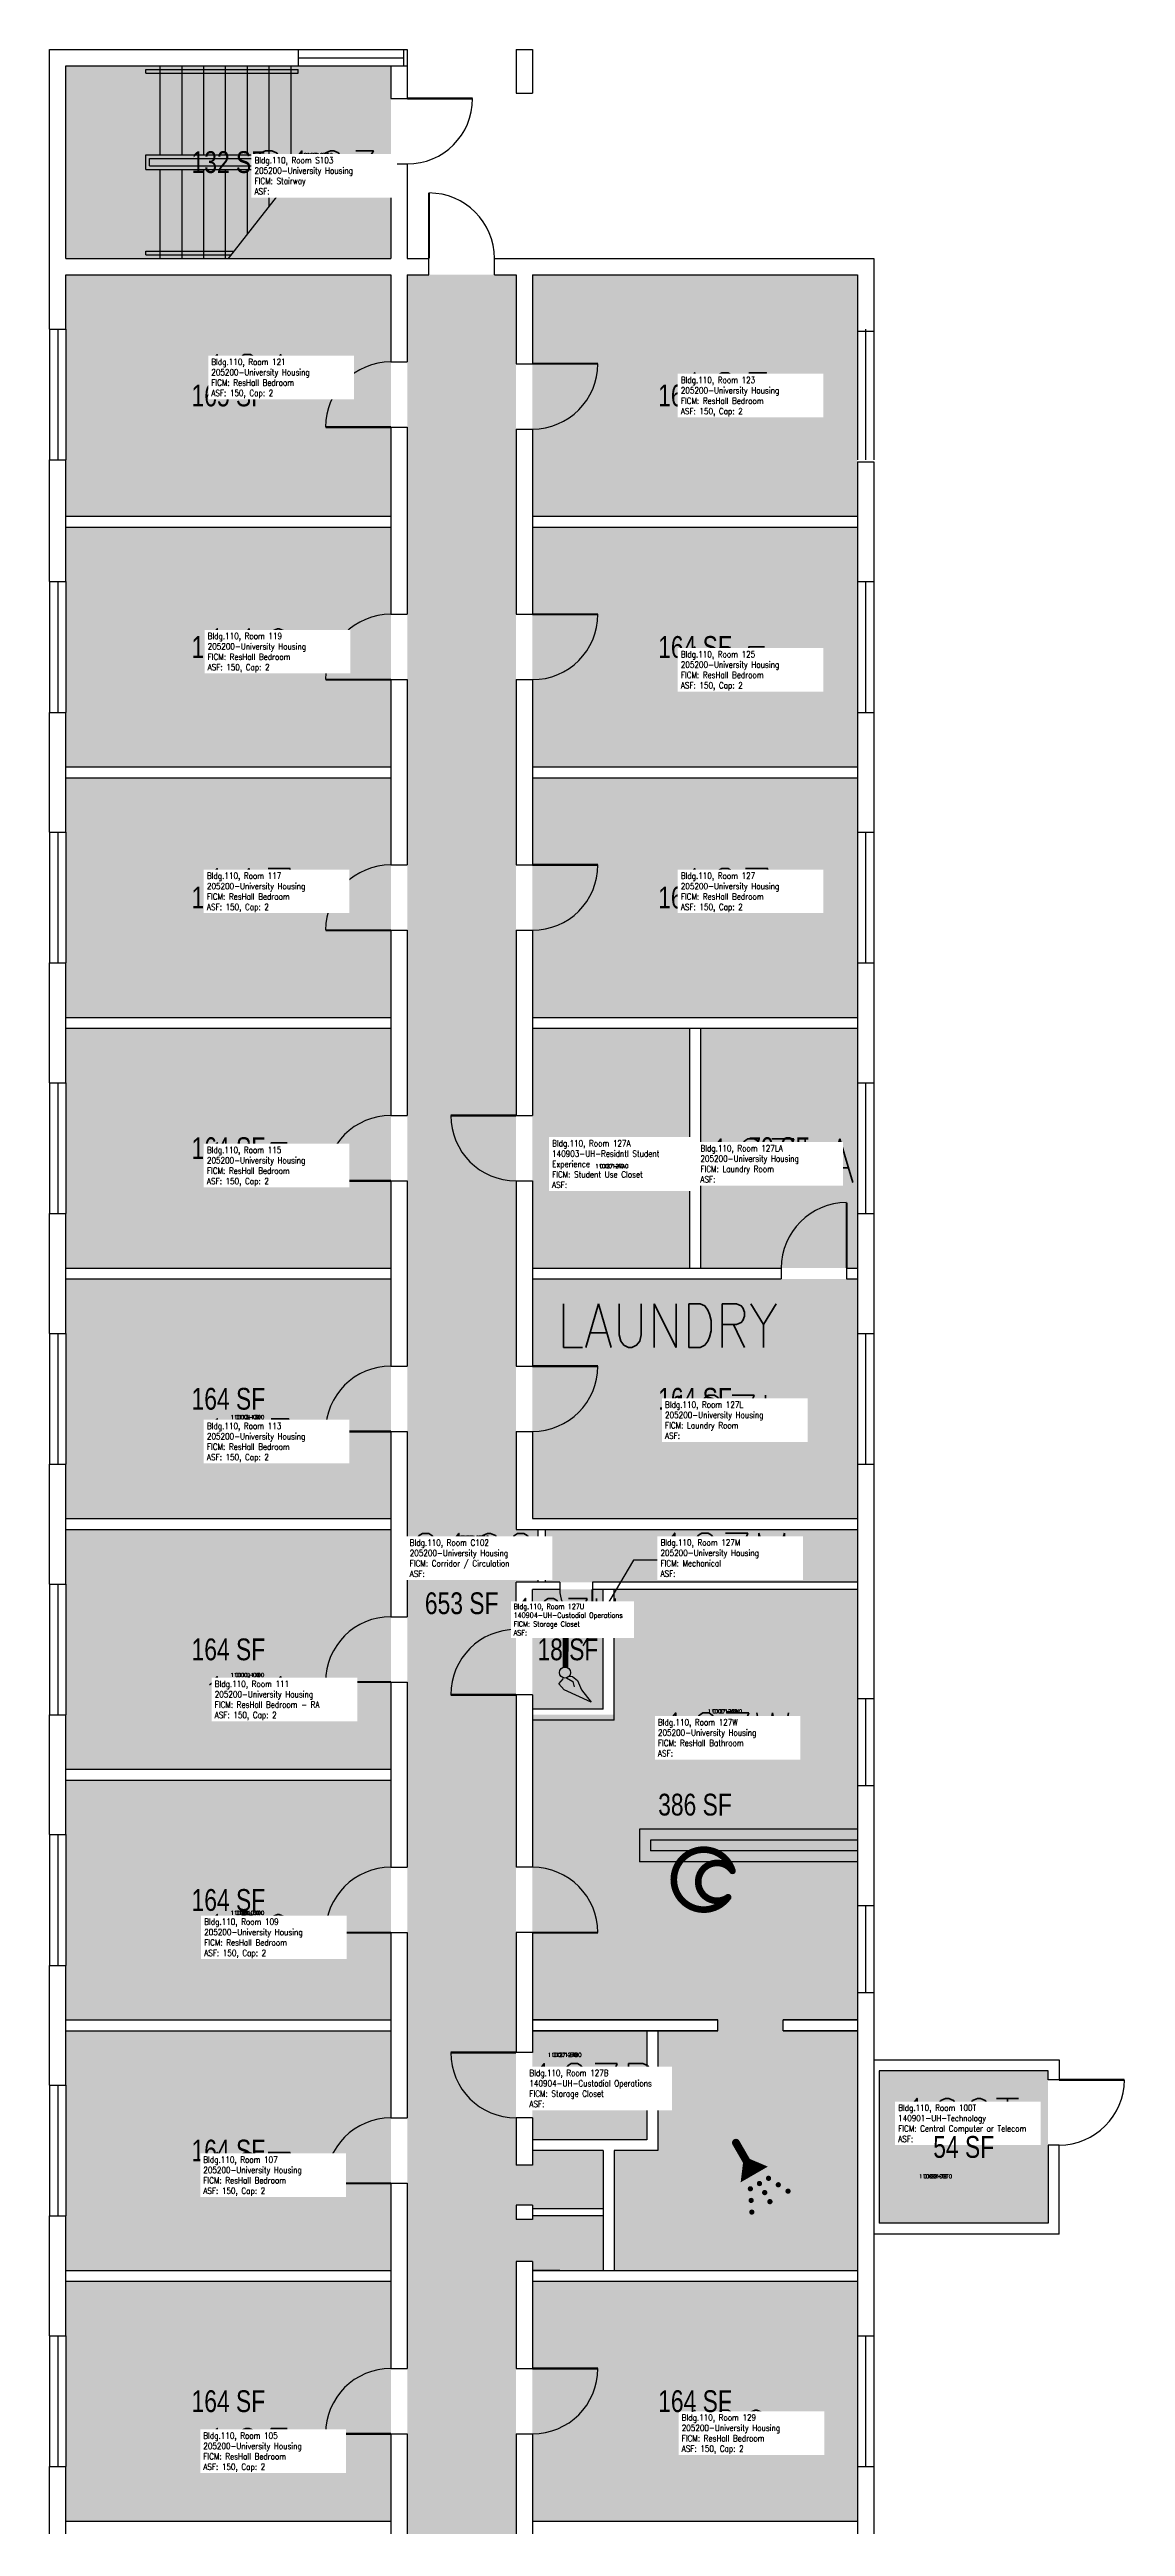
# Model space of a CAD drawing. Header units: inches. Extents: x -394 to 1224, y 0 to 3729.
# Drawn here: x 188 to 781, y 2365 to 3729 of the extents above; entities that cross this region are included whole.
import ezdxf
from ezdxf.enums import TextEntityAlignment as Align

# ---------------------------------------------------------------- set-up
doc = ezdxf.new("R2010")
doc.units = ezdxf.units.IN
doc.header["$LTSCALE"] = 0.25
doc.header["$MEASUREMENT"] = 0
doc.layers.get('0').update_dxf_attribs({"linetype": 'CONTINUOUS'})
for name, color, linetype in [('A-DOOR', 2, 'CONTINUOUS'), ('A-FLOR', 3, 'CONTINUOUS'), ('A-GLAZ', 1, 'CONTINUOUS'), ('A-GLAZ-SILL', 2, 'CONTINUOUS'), ('A-IDEN-ICON', 4, 'CONTINUOUS'), ('A-IDEN-RNUM', 7, 'CONTINUOUS'), ('A-IDEN-SNUM', 4, 'CONTINUOUS'), ('A-IDEN-TEXT', 4, 'CONTINUOUS'), ('A-IDEN-VNUM', 4, 'CONTINUOUS'), ('A-WALL', 5, 'CONTINUOUS'), ('AREA-TEXT', 3, 'CONTINUOUS'), ('Rooms-Category-Color', 7, 'CONTINUOUS'), ('Rooms-College-Color', 7, 'CONTINUOUS'), ('Rooms-Department-Color', 7, 'CONTINUOUS'), ('Rooms-Division-Color', 7, 'CONTINUOUS'), ('Rooms-Information', 7, 'CONTINUOUS')]:
    doc.layers.add(name, color=color, linetype=linetype)
doc.styles.add('AREA', font='arial.ttf', dxfattribs={"width": 0.75, "height": 12})
doc.styles.add('ROOMSNUMBER', font='SIMPLEX.shx', dxfattribs={"height": 0.18})
doc.styles.add('ROOMVNUMBER', font='simplex.shx', dxfattribs={"width": 0.85})

# ---------------------------------------------------------------- blocks, each defined once
blk = doc.blocks.new('Cpshower')
at = {"color": 0, "linetype": 'ByBlock'}
blk.add_lwpolyline([(-0.015, 0.0396, 0, 0.06, 0), (0.005, 0.005, 0.06, 0.06, 0)], format="xyseb", dxfattribs=at)
for points, const_width in [([(-0.0319, 0.0624, 1), (-0.0281, 0.0689, 1)], 0.0075), ([(0.0302, -0.0036, 1), (0.0345, -0.0011, 1)], 0.005), ([(-0.0045, -0.0236, 1), (-0.0002, -0.0211, 1)], 0.005), ([(-0.0031, -0.0459, 1), (0.0012, -0.0434, 1)], 0.005), ([(0.0128, -0.0136, 1), (0.0172, -0.0111, 1)], 0.005), ([(0.0228, -0.0309, 1), (0.0272, -0.0284, 1)], 0.005), ([(0.0328, -0.0482, 1), (0.0372, -0.0457, 1)], 0.005), ([(0.0488, -0.0159, 1), (0.0531, -0.0134, 1)], 0.005), ([(0.0675, -0.0282, 1), (0.0718, -0.0257, 1)], 0.005), ([(-0.0018, -0.0682, 1), (0.0025, -0.0657, 1)], 0.005)]:
    blk.add_lwpolyline(points, format="xyb", close=True, dxfattribs=dict(at, const_width=const_width))
at = {"color": 0, "linetype": 'ByBlock', "const_width": 0.015}
blk.add_lwpolyline([(-0.01, 0.031), (-0.03, 0.0656)], dxfattribs=at)
blk = doc.blocks.new('Cpbath')
at = {"color": 0, "linetype": 'ByBlock', "const_width": 0.0127}
for points in [[(0.0571, 0.0168, 0.861492), (-0.0551, 0, 1)], [(-0.0551, 0, 0.726902), (0.0487, -0.0337, 1)], [(0.0571, 0.0168, 0.729002), (-0.0084, -0.0042, 1)], [(-0.0084, -0.0042, 0.609468), (0.0487, -0.0337, 1)]]:
    blk.add_lwpolyline(points, format="xyb", dxfattribs=at)
at = {"color": 0, "linetype": 'ByBlock', "const_width": 0.00637}
for points in [[(0.0544, 0.0152, 1), (0.0599, 0.0184, 1)], [(0.0459, -0.0353, 1), (0.0515, -0.0321, 1)]]:
    blk.add_lwpolyline(points, format="xyb", close=True, dxfattribs=at)
blk = doc.blocks.new('Cpcust')
at = {"color": 0, "linetype": 'ByBlock'}
for p, q in [((0.0171, -0.0639), (0.02, -0.0466)), ((0.0262, -0.0408), (0.0446, -0.0406)), ((0.0297, -0.0341), (0.0376, -0.0302)), ((0.1117, -0.0625), (0.0358, -0.0705)), ((0.0376, -0.0302), (0.0533, -0.0324)), ((0.0446, -0.0406), (0.0543, -0.0505)), ((0.0533, -0.0324), (0.0745, -0.0479)), ((0.0745, -0.0479), (0.1117, -0.0625)), ((0.0358, -0.0705), (0.0171, -0.0639))]:
    blk.add_line(p, q, dxfattribs=at)
at = {"color": 0, "linetype": 'ByBlock', "const_width": 0.0075}
blk.add_lwpolyline([(-0.0332, 0.0481, 1), (-0.0268, 0.0519, 1)], format="xyb", close=True, dxfattribs=at)
at = {"color": 0, "linetype": 'ByBlock', "const_width": 0.015}
blk.add_lwpolyline([(-0.03, 0.05), (0.01, -0.0193)], dxfattribs=at)
at = {"color": 0, "linetype": 'ByBlock'}
blk.add_circle((0.0158, -0.0313), 0.0141, dxfattribs=at)

msp = doc.modelspace()

# ---------------------------------------------------------------- hatches: boundary and pattern name
at = {"layer": 'Rooms-Category-Color', "true_color": 0xadadad}
for points in [[(376, 3720), (325, 3720), (197, 3720), (197, 3614), (376, 3614)], [(445, 2564), (445, 2885), (457, 2885), (457, 2914), (445, 2914), (445, 3605), (385, 3605), (385, 2091), (445, 2091), (445, 2511), (454, 2511), (454, 2506), (493, 2506), (493, 2536), (454, 2536), (454, 2534), (445, 2534), (445, 2542), (454, 2542), (454, 2540), (493, 2540), (493, 2572), (454, 2572), (454, 2564), (445, 2564)], [(633, 2914), (461, 2914), (461, 2885), (633, 2885)]]:
    msp.add_hatch(color=253, dxfattribs=at).paths.add_polyline_path(points)
at = {"layer": 'Rooms-Category-Color', "true_color": 0x728ef3}
for points in [[(376, 3605), (197, 3605), (197, 3575), (197, 3503), (197, 3472), (376, 3472)], [(633, 3575), (633, 3605), (454, 3605), (454, 3472), (633, 3472), (633, 3502)], [(376, 3466), (197, 3466), (197, 3436), (197, 3364), (197, 3334), (376, 3334)], [(633, 3436), (633, 3466), (454, 3466), (454, 3334), (633, 3334), (633, 3364)], [(376, 3328), (197, 3328), (197, 3298), (197, 3226), (197, 3196), (376, 3196)], [(633, 3226), (633, 3298), (633, 3328), (454, 3328), (454, 3196), (633, 3196)], [(376, 3190), (197, 3190), (197, 3160), (197, 3088), (197, 3058), (376, 3058)], [(540.5, 3190), (454, 3190), (454, 3058), (540.5, 3058)], [(633, 3190), (546.5, 3190), (546.5, 3058), (633, 3058)], [(376, 3052), (197, 3052), (197, 3022), (197, 2950), (197, 2920), (376, 2920)], [(633, 3022), (633, 3052), (454, 3052), (454, 2920), (633, 2920), (633, 2950)], [(376, 2914), (197, 2914), (197, 2884), (197, 2812), (197, 2782), (376, 2782)], [(493, 2881), (454, 2881), (454, 2815), (493, 2815)], [(592, 2644), (633, 2644), (633, 2659), (633, 2707), (633, 2773), (633, 2821), (633, 2881), (499, 2881), (499, 2812), (454, 2812), (454, 2644), (556, 2644), (556, 2638), (523, 2638), (523, 2572), (499, 2572), (499, 2506), (633, 2506), (633, 2638), (592, 2638)], [(376, 2776), (197, 2776), (197, 2746), (197, 2674), (197, 2644), (376, 2644)], [(376, 2638), (197, 2638), (197, 2608), (197, 2536), (197, 2506), (376, 2506)], [(517, 2638), (454, 2638), (454, 2578), (517, 2578)], [(376, 2500), (197, 2500), (197, 2470), (197, 2398), (197, 2368), (376, 2368)], [(454, 2455), (454, 2368), (633, 2368), (633, 2398), (633, 2470), (633, 2500), (454, 2500)]]:
    msp.add_hatch(color=171, dxfattribs=at).paths.add_polyline_path(points)
at = {"layer": 'Rooms-Category-Color', "true_color": 0xe3c5e1}
msp.add_hatch(color=254, dxfattribs=at).paths.add_polyline_path([(645, 2616), (738, 2616), (738, 2532), (645, 2532), (645, 2616)])
at = {"layer": 'Rooms-College-Color', "true_color": 0xadadad}
for points in [[(376, 3720), (325, 3720), (197, 3720), (197, 3614), (376, 3614)], [(376, 3605), (197, 3605), (197, 3575), (197, 3503), (197, 3472), (376, 3472)], [(445, 2564), (445, 2885), (457, 2885), (457, 2914), (445, 2914), (445, 3605), (385, 3605), (385, 2091), (445, 2091), (445, 2511), (454, 2511), (454, 2506), (493, 2506), (493, 2536), (454, 2536), (454, 2534), (445, 2534), (445, 2542), (454, 2542), (454, 2540), (493, 2540), (493, 2572), (454, 2572), (454, 2564), (445, 2564)], [(633, 3575), (633, 3605), (454, 3605), (454, 3472), (633, 3472), (633, 3502)], [(376, 3466), (197, 3466), (197, 3436), (197, 3364), (197, 3334), (376, 3334)], [(633, 3436), (633, 3466), (454, 3466), (454, 3334), (633, 3334), (633, 3364)], [(376, 3328), (197, 3328), (197, 3298), (197, 3226), (197, 3196), (376, 3196)], [(633, 3226), (633, 3298), (633, 3328), (454, 3328), (454, 3196), (633, 3196)], [(376, 3190), (197, 3190), (197, 3160), (197, 3088), (197, 3058), (376, 3058)], [(540.5, 3190), (454, 3190), (454, 3058), (540.5, 3058)], [(633, 3190), (546.5, 3190), (546.5, 3058), (633, 3058)], [(376, 3052), (197, 3052), (197, 3022), (197, 2950), (197, 2920), (376, 2920)], [(633, 3022), (633, 3052), (454, 3052), (454, 2920), (633, 2920), (633, 2950)], [(376, 2914), (197, 2914), (197, 2884), (197, 2812), (197, 2782), (376, 2782)], [(633, 2914), (461, 2914), (461, 2885), (633, 2885)], [(493, 2881), (454, 2881), (454, 2815), (493, 2815)], [(592, 2644), (633, 2644), (633, 2659), (633, 2707), (633, 2773), (633, 2821), (633, 2881), (499, 2881), (499, 2812), (454, 2812), (454, 2644), (556, 2644), (556, 2638), (523, 2638), (523, 2572), (499, 2572), (499, 2506), (633, 2506), (633, 2638), (592, 2638)], [(376, 2776), (197, 2776), (197, 2746), (197, 2674), (197, 2644), (376, 2644)], [(376, 2638), (197, 2638), (197, 2608), (197, 2536), (197, 2506), (376, 2506)], [(517, 2638), (454, 2638), (454, 2578), (517, 2578)], [(645, 2616), (738, 2616), (738, 2532), (645, 2532), (645, 2616)], [(376, 2500), (197, 2500), (197, 2470), (197, 2398), (197, 2368), (376, 2368)], [(454, 2455), (454, 2368), (633, 2368), (633, 2398), (633, 2470), (633, 2500), (454, 2500)]]:
    msp.add_hatch(color=253, dxfattribs=at).paths.add_polyline_path(points)
at = {"layer": 'Rooms-Department-Color', "true_color": 0xacacac}
for points in [[(376, 3720), (325, 3720), (197, 3720), (197, 3614), (376, 3614)], [(445, 2564), (445, 2885), (457, 2885), (457, 2914), (445, 2914), (445, 3605), (385, 3605), (385, 2091), (445, 2091), (445, 2511), (454, 2511), (454, 2506), (493, 2506), (493, 2536), (454, 2536), (454, 2534), (445, 2534), (445, 2542), (454, 2542), (454, 2540), (493, 2540), (493, 2572), (454, 2572), (454, 2564), (445, 2564)], [(633, 2914), (461, 2914), (461, 2885), (633, 2885)]]:
    msp.add_hatch(color=253, dxfattribs=at).paths.add_polyline_path(points)
at = {"layer": 'Rooms-Department-Color', "true_color": 0x604aed}
for points in [[(376, 3605), (197, 3605), (197, 3575), (197, 3503), (197, 3472), (376, 3472)], [(633, 3575), (633, 3605), (454, 3605), (454, 3472), (633, 3472), (633, 3502)], [(376, 3466), (197, 3466), (197, 3436), (197, 3364), (197, 3334), (376, 3334)], [(633, 3436), (633, 3466), (454, 3466), (454, 3334), (633, 3334), (633, 3364)], [(376, 3328), (197, 3328), (197, 3298), (197, 3226), (197, 3196), (376, 3196)], [(633, 3226), (633, 3298), (633, 3328), (454, 3328), (454, 3196), (633, 3196)], [(376, 3190), (197, 3190), (197, 3160), (197, 3088), (197, 3058), (376, 3058)], [(540.5, 3190), (454, 3190), (454, 3058), (540.5, 3058)], [(633, 3190), (546.5, 3190), (546.5, 3058), (633, 3058)], [(376, 3052), (197, 3052), (197, 3022), (197, 2950), (197, 2920), (376, 2920)], [(633, 3022), (633, 3052), (454, 3052), (454, 2920), (633, 2920), (633, 2950)], [(376, 2914), (197, 2914), (197, 2884), (197, 2812), (197, 2782), (376, 2782)], [(493, 2881), (454, 2881), (454, 2815), (493, 2815)], [(592, 2644), (633, 2644), (633, 2659), (633, 2707), (633, 2773), (633, 2821), (633, 2881), (499, 2881), (499, 2812), (454, 2812), (454, 2644), (556, 2644), (556, 2638), (523, 2638), (523, 2572), (499, 2572), (499, 2506), (633, 2506), (633, 2638), (592, 2638)], [(376, 2776), (197, 2776), (197, 2746), (197, 2674), (197, 2644), (376, 2644)], [(376, 2638), (197, 2638), (197, 2608), (197, 2536), (197, 2506), (376, 2506)], [(517, 2638), (454, 2638), (454, 2578), (517, 2578)], [(645, 2616), (738, 2616), (738, 2532), (645, 2532), (645, 2616)], [(376, 2500), (197, 2500), (197, 2470), (197, 2398), (197, 2368), (376, 2368)], [(454, 2455), (454, 2368), (633, 2368), (633, 2398), (633, 2470), (633, 2500), (454, 2500)]]:
    msp.add_hatch(color=173, dxfattribs=at).paths.add_polyline_path(points)
at = {"layer": 'Rooms-Division-Color', "true_color": 0xadadad}
for points in [[(376, 3720), (325, 3720), (197, 3720), (197, 3614), (376, 3614)], [(445, 2564), (445, 2885), (457, 2885), (457, 2914), (445, 2914), (445, 3605), (385, 3605), (385, 2091), (445, 2091), (445, 2511), (454, 2511), (454, 2506), (493, 2506), (493, 2536), (454, 2536), (454, 2534), (445, 2534), (445, 2542), (454, 2542), (454, 2540), (493, 2540), (493, 2572), (454, 2572), (454, 2564), (445, 2564)], [(633, 2914), (461, 2914), (461, 2885), (633, 2885)]]:
    msp.add_hatch(color=253, dxfattribs=at).paths.add_polyline_path(points)
at = {"layer": 'Rooms-Division-Color', "true_color": 0x604aed}
for points in [[(376, 3605), (197, 3605), (197, 3575), (197, 3503), (197, 3472), (376, 3472)], [(633, 3575), (633, 3605), (454, 3605), (454, 3472), (633, 3472), (633, 3502)], [(376, 3466), (197, 3466), (197, 3436), (197, 3364), (197, 3334), (376, 3334)], [(633, 3436), (633, 3466), (454, 3466), (454, 3334), (633, 3334), (633, 3364)], [(376, 3328), (197, 3328), (197, 3298), (197, 3226), (197, 3196), (376, 3196)], [(633, 3226), (633, 3298), (633, 3328), (454, 3328), (454, 3196), (633, 3196)], [(376, 3190), (197, 3190), (197, 3160), (197, 3088), (197, 3058), (376, 3058)], [(540.5, 3190), (454, 3190), (454, 3058), (540.5, 3058)], [(633, 3190), (546.5, 3190), (546.5, 3058), (633, 3058)], [(376, 3052), (197, 3052), (197, 3022), (197, 2950), (197, 2920), (376, 2920)], [(633, 3022), (633, 3052), (454, 3052), (454, 2920), (633, 2920), (633, 2950)], [(376, 2914), (197, 2914), (197, 2884), (197, 2812), (197, 2782), (376, 2782)], [(493, 2881), (454, 2881), (454, 2815), (493, 2815)], [(592, 2644), (633, 2644), (633, 2659), (633, 2707), (633, 2773), (633, 2821), (633, 2881), (499, 2881), (499, 2812), (454, 2812), (454, 2644), (556, 2644), (556, 2638), (523, 2638), (523, 2572), (499, 2572), (499, 2506), (633, 2506), (633, 2638), (592, 2638)], [(376, 2776), (197, 2776), (197, 2746), (197, 2674), (197, 2644), (376, 2644)], [(376, 2638), (197, 2638), (197, 2608), (197, 2536), (197, 2506), (376, 2506)], [(517, 2638), (454, 2638), (454, 2578), (517, 2578)], [(645, 2616), (738, 2616), (738, 2532), (645, 2532), (645, 2616)], [(376, 2500), (197, 2500), (197, 2470), (197, 2398), (197, 2368), (376, 2368)], [(454, 2455), (454, 2368), (633, 2368), (633, 2398), (633, 2470), (633, 2500), (454, 2500)]]:
    msp.add_hatch(color=173, dxfattribs=at).paths.add_polyline_path(points)

# ---------------------------------------------------------------- linework, layer by layer
at = {"layer": 'A-DOOR', "const_width": 1.2}
for points in [[(385, 3702), (421, 3702)], [(397, 3614), (397, 3650)], [(454, 3556), (490, 3556)], [(376, 3521), (340, 3521)], [(454, 3418), (490, 3418)], [(376, 3382), (340, 3382)], [(454, 3280), (490, 3280)], [(376, 3244), (340, 3244)], [(445, 3142), (409, 3142)], [(376, 3106), (340, 3106)], [(627, 3058), (627, 3094)], [(454, 3004), (490, 3004)], [(376, 2968), (340, 2968)], [(487, 2881), (487, 2863)], [(376, 2830), (340, 2830)], [(445, 2823), (409, 2823)], [(376, 2692), (340, 2692)], [(454, 2692), (490, 2692)], [(445, 2626), (409, 2626)], [(744, 2611), (780, 2611)], [(376, 2554), (340, 2554)], [(454, 2452), (490, 2452)], [(376, 2416), (340, 2416)]]:
    msp.add_lwpolyline(points, dxfattribs=at)
at = {"layer": 'A-DOOR'}
for centre, radius, start, end in [((385, 3702), 36, 270, 360), ((397, 3614), 36, 360, 90), ((376, 3521), 36, 90, 180), ((454, 3556), 36, 270, 360), ((376, 3382), 36, 90, 180), ((454, 3418), 36, 270, 360), ((376, 3244), 36, 90, 180), ((454, 3280), 36, 270, 360), ((376, 3106), 36, 90, 180), ((445, 3142), 36, 180, 270), ((627, 3058), 36, 90, 180), ((376, 2968), 36, 90, 180), ((454, 3004), 36, 270, 360), ((487, 2881), 18, 180, 270), ((376, 2830), 36, 90, 180), ((445, 2823), 36, 90, 180), ((376, 2692), 36, 90, 180), ((454, 2692), 36, 0, 90), ((445, 2626), 36, 180, 270), ((744, 2611), 36, 270, 360), ((376, 2554), 36, 90, 180), ((376, 2416), 36, 90, 180), ((454, 2452), 36, 270, 360)]:
    msp.add_arc(centre, radius, start, end, dxfattribs=at)
at = {"layer": 'A-FLOR'}
for p, q in [((241, 3718), (325, 3718)), ((241, 3716), (241, 3718)), ((241, 3716), (325, 3716)), ((249, 3671), (249, 3720)), ((261, 3671), (261, 3720)), ((273, 3671), (273, 3720)), ((285, 3671), (285, 3720)), ((297, 3671), (297, 3720)), ((309, 3671), (309, 3720)), ((321, 3671), (321, 3720)), ((325, 3716), (325, 3718)), ((241, 3671), (325, 3671)), ((241, 3663), (241, 3671)), ((325, 3669), (325, 3671)), ((241, 3663), (325, 3663)), ((243, 3669), (325, 3669)), ((243, 3665), (243, 3669)), ((243, 3665), (325, 3665)), ((249, 3614), (249, 3663)), ((261, 3614), (261, 3663)), ((273, 3614), (273, 3663)), ((285, 3614), (285, 3663)), ((286.5, 3614), (325, 3663)), ((297, 3627.4), (297, 3663)), ((309, 3642.6), (309, 3663)), ((321, 3657.9), (321, 3663)), ((325, 3663), (325, 3665)), ((241, 3616), (241, 3618)), ((241, 3618), (289.6, 3618)), ((241, 3616), (288.1, 3616))]:
    msp.add_line(p, q, dxfattribs=at)
at = {"layer": 'A-GLAZ'}
for p, q in [((325, 3724.5), (383, 3724.5)), ((192.5, 3575), (192.5, 3503)), ((637.5, 3575), (637.5, 3503)), ((192.5, 3436), (192.5, 3364)), ((637.5, 3436), (637.5, 3364)), ((192.5, 3298), (192.5, 3226)), ((637.5, 3298), (637.5, 3226)), ((192.5, 3160), (192.5, 3088)), ((637.5, 3160), (637.5, 3088)), ((192.5, 3022), (192.5, 2950)), ((637.5, 3022), (637.5, 2950)), ((192.5, 2884), (192.5, 2812)), ((637.5, 2821), (637.5, 2773)), ((192.5, 2746), (192.5, 2674)), ((637.5, 2707), (637.5, 2659)), ((192.5, 2608), (192.5, 2536)), ((192.5, 2470), (192.5, 2398)), ((637.5, 2470), (637.5, 2398))]:
    msp.add_line(p, q, dxfattribs=at)
at = {"layer": 'A-GLAZ-SILL'}
for p, q in [((325, 3729), (383, 3729)), ((325, 3720), (383, 3720)), ((188, 3575), (188, 3503)), ((197, 3575), (197, 3503)), ((633, 3575), (633, 3503)), ((642, 3575), (642, 3503)), ((188, 3436), (188, 3364)), ((197, 3436), (197, 3364)), ((633, 3436), (633, 3364)), ((642, 3436), (642, 3364)), ((188, 3298), (188, 3226)), ((197, 3298), (197, 3226)), ((633, 3298), (633, 3226)), ((642, 3298), (642, 3226)), ((188, 3160), (188, 3088)), ((197, 3160), (197, 3088)), ((633, 3160), (633, 3088)), ((642, 3160), (642, 3088)), ((188, 3022), (188, 2950)), ((197, 3022), (197, 2950)), ((633, 3022), (633, 2950)), ((642, 3022), (642, 2950)), ((188, 2884), (188, 2812)), ((197, 2884), (197, 2812)), ((633, 2821), (633, 2773)), ((642, 2821), (642, 2773)), ((188, 2746), (188, 2674)), ((197, 2746), (197, 2674)), ((633, 2707), (633, 2659)), ((642, 2707), (642, 2659)), ((188, 2608), (188, 2536)), ((197, 2608), (197, 2536)), ((188, 2470), (188, 2398)), ((197, 2470), (197, 2398)), ((633, 2470), (633, 2398)), ((642, 2470), (642, 2398))]:
    msp.add_line(p, q, dxfattribs=at)
at = {"layer": 'A-IDEN-TEXT'}
for p, q in [((509.7, 2897.2), (481.8, 2850)), ((526, 2897.2), (509.7, 2897.2))]:
    msp.add_line(p, q, dxfattribs=at)
at = {"layer": 'A-WALL'}
for p, q in [((188, 3729), (325, 3729)), ((188, 3575), (188, 3729)), ((325, 3729), (325, 3720)), ((383, 3729), (383, 3720)), ((383, 3729), (385, 3729)), ((385, 3729), (385, 3702)), ((445, 3729), (445, 3705)), ((445, 3729), (454, 3729)), ((454, 3729), (454, 3705)), ((197, 3720), (325, 3720)), ((197, 3614), (197, 3720)), ((376, 3720), (376, 3702)), ((376, 3720), (385, 3720)), ((376, 3702), (385, 3702)), ((445, 3705), (454, 3705)), ((376, 3666), (385, 3666)), ((376, 3666), (376, 3614)), ((385, 3666), (385, 3614)), ((197, 3614), (376, 3614)), ((197, 3605), (376, 3605)), ((197, 3575), (197, 3605)), ((376, 3605), (376, 3557)), ((385, 3614), (397, 3614)), ((385, 3605), (385, 3557)), ((385, 3605), (397, 3605)), ((397, 3605), (397, 3614)), ((433, 3605), (433, 3614)), ((433, 3614), (642, 3614)), ((433, 3605), (445, 3605)), ((445, 3605), (445, 3556)), ((454, 3605), (633, 3605)), ((454, 3605), (454, 3556)), ((633, 3605), (633, 3574)), ((642, 3614), (642, 3574)), ((188, 3575), (197, 3575)), ((633, 3574), (642, 3574)), ((376, 3557), (385, 3557)), ((445, 3556), (454, 3556)), ((376, 3521), (385, 3521)), ((376, 3521), (376, 3418)), ((385, 3521), (385, 3418)), ((445, 3520), (454, 3520)), ((445, 3520), (445, 3418)), ((454, 3520), (454, 3418)), ((188, 3503), (197, 3503)), ((188, 3436), (188, 3503)), ((197, 3436), (197, 3503)), ((633, 3502), (642, 3502)), ((633, 3502), (633, 3436)), ((642, 3502), (642, 3436)), ((197, 3472), (376, 3472)), ((197, 3466), (376, 3466)), ((454, 3472), (633, 3472)), ((454, 3466), (633, 3466)), ((188, 3436), (197, 3436)), ((633, 3436), (642, 3436)), ((376, 3418), (385, 3418)), ((445, 3418), (454, 3418)), ((376, 3382), (385, 3382)), ((376, 3382), (376, 3280)), ((385, 3382), (385, 3280)), ((445, 3382), (454, 3382)), ((445, 3382), (445, 3280)), ((454, 3382), (454, 3280)), ((188, 3364), (197, 3364)), ((188, 3298), (188, 3364)), ((197, 3298), (197, 3364)), ((633, 3364), (642, 3364)), ((633, 3364), (633, 3298)), ((642, 3364), (642, 3298)), ((197, 3334), (376, 3334)), ((454, 3334), (633, 3334)), ((197, 3328), (376, 3328)), ((454, 3328), (633, 3328)), ((188, 3298), (197, 3298)), ((633, 3298), (642, 3298)), ((376, 3280), (385, 3280)), ((445, 3280), (454, 3280)), ((376, 3244), (385, 3244)), ((376, 3244), (376, 3142)), ((385, 3244), (385, 3142)), ((445, 3244), (454, 3244)), ((445, 3244), (445, 3142)), ((454, 3244), (454, 3142)), ((188, 3226), (197, 3226)), ((188, 3160), (188, 3226)), ((197, 3160), (197, 3226)), ((633, 3226), (642, 3226)), ((633, 3226), (633, 3160)), ((642, 3226), (642, 3160)), ((197, 3196), (376, 3196)), ((454, 3196), (633, 3196)), ((197, 3190), (376, 3190)), ((454, 3190), (633, 3190)), ((540.5, 3190), (540.5, 3058)), ((546.5, 3190), (546.5, 3058)), ((188, 3160), (197, 3160)), ((633, 3160), (642, 3160)), ((376, 3142), (385, 3142)), ((445, 3142), (454, 3142)), ((376, 3106), (385, 3106)), ((376, 3106), (376, 3004)), ((385, 3106), (385, 3004)), ((445, 3106), (454, 3106)), ((445, 3106), (445, 3004)), ((454, 3106), (454, 3004)), ((188, 3088), (197, 3088)), ((188, 3022), (188, 3088)), ((197, 3022), (197, 3088)), ((633, 3088), (642, 3088)), ((633, 3088), (633, 3022)), ((642, 3088), (642, 3022)), ((197, 3058), (376, 3058)), ((454, 3058), (591, 3058)), ((591, 3058), (591, 3052)), ((627, 3058), (627, 3052)), ((627, 3058), (633, 3058)), ((197, 3052), (376, 3052)), ((454, 3052), (591, 3052)), ((627, 3052), (633, 3052)), ((188, 3022), (197, 3022)), ((633, 3022), (642, 3022)), ((376, 3004), (385, 3004)), ((445, 3004), (454, 3004)), ((376, 2968), (385, 2968)), ((376, 2968), (376, 2866)), ((385, 2968), (385, 2866)), ((445, 2968), (454, 2968)), ((445, 2968), (445, 2914)), ((454, 2968), (454, 2920)), ((188, 2950), (197, 2950)), ((188, 2884), (188, 2950)), ((197, 2884), (197, 2950)), ((633, 2950), (642, 2950)), ((633, 2950), (633, 2821)), ((642, 2950), (642, 2821)), ((197, 2920), (376, 2920)), ((454, 2920), (633, 2920)), ((197, 2914), (376, 2914)), ((445, 2914), (633, 2914)), ((457, 2914), (457, 2885)), ((461, 2914), (461, 2885)), ((188, 2884), (197, 2884)), ((445, 2859), (445, 2885)), ((469, 2885), (445, 2885)), ((454, 2859), (454, 2881)), ((469, 2881), (454, 2881)), ((469, 2885), (469, 2881)), ((633, 2885), (487, 2885)), ((487, 2885), (487, 2881)), ((633, 2881), (487, 2881)), ((493, 2815), (493, 2881)), ((499, 2809), (499, 2881)), ((376, 2866), (385, 2866)), ((454, 2859), (445, 2859)), ((499, 2823), (499, 2863.9)), ((376, 2830), (385, 2830)), ((376, 2830), (376, 2728)), ((385, 2830), (385, 2728)), ((188, 2812), (197, 2812)), ((188, 2746), (188, 2812)), ((197, 2746), (197, 2812)), ((454, 2823), (445, 2823)), ((445, 2823), (445, 2728)), ((454, 2823), (445, 2823)), ((454, 2823), (454, 2728)), ((493, 2815), (454, 2815)), ((633, 2821), (642, 2821)), ((499, 2809), (454, 2809)), ((197, 2782), (376, 2782)), ((197, 2776), (376, 2776)), ((633, 2773), (633, 2707)), ((633, 2773), (642, 2773)), ((642, 2773), (642, 2707)), ((188, 2746), (197, 2746)), ((633, 2749), (513, 2749)), ((513, 2749), (513, 2731)), ((633, 2743), (519, 2743)), ((519, 2743), (519, 2737)), ((376, 2728), (385, 2728)), ((454, 2728), (445, 2728)), ((633, 2731), (513, 2731)), ((633, 2737), (519, 2737)), ((633, 2707), (642, 2707)), ((376, 2692), (385, 2692)), ((376, 2692), (376, 2590)), ((385, 2692), (385, 2590)), ((454, 2692), (445, 2692)), ((445, 2692), (445, 2626)), ((454, 2692), (454, 2626)), ((188, 2674), (197, 2674)), ((188, 2608), (188, 2674)), ((197, 2608), (197, 2674)), ((633, 2659), (633, 2470)), ((633, 2659), (642, 2659)), ((642, 2659), (642, 2470)), ((197, 2644), (376, 2644)), ((197, 2638), (376, 2638)), ((454, 2644), (556, 2644)), ((556, 2644), (454, 2644)), ((454, 2638), (556, 2638)), ((556, 2638), (454, 2638)), ((517, 2638), (517, 2578)), ((523, 2638), (523, 2572)), ((556, 2638), (556, 2644)), ((592, 2638), (592, 2644)), ((633, 2644), (592, 2644)), ((592, 2644), (633, 2644)), ((633, 2638), (592, 2638)), ((592, 2638), (633, 2638)), ((454, 2626), (445, 2626)), ((642, 2622), (744, 2622)), ((744, 2622), (744, 2611)), ((188, 2608), (197, 2608)), ((738, 2616), (645, 2616)), ((645, 2616), (645, 2532)), ((738, 2611), (738, 2616)), ((744, 2611), (738, 2611)), ((376, 2590), (385, 2590)), ((454, 2590), (445, 2590)), ((445, 2590), (445, 2564)), ((454, 2590), (454, 2564)), ((517, 2578), (454, 2578)), ((493, 2572), (454, 2572)), ((493, 2572), (493, 2506)), ((499, 2572), (499, 2506)), ((523, 2572), (499, 2572)), ((744, 2575), (738, 2575)), ((738, 2575), (738, 2532)), ((744, 2526), (744, 2575)), ((376, 2554), (385, 2554)), ((376, 2554), (376, 2452)), ((385, 2554), (385, 2452)), ((454, 2564), (445, 2564)), ((499, 2564), (499, 2523.1)), ((454, 2542), (445, 2542)), ((445, 2542), (445, 2534)), ((454, 2542), (454, 2534)), ((493, 2540), (454, 2540)), ((188, 2536), (197, 2536)), ((188, 2470), (188, 2536)), ((197, 2470), (197, 2536)), ((454, 2534), (445, 2534)), ((493, 2536), (454, 2536)), ((744, 2526), (642, 2526)), ((738, 2532), (645, 2532)), ((454, 2511), (445, 2511)), ((445, 2511), (445, 2452)), ((454, 2511), (454, 2506)), ((454, 2511), (454, 2452)), ((197, 2506), (376, 2506)), ((197, 2500), (376, 2500)), ((454, 2506), (633, 2506)), ((469, 2506), (454, 2506)), ((454, 2500), (633, 2500)), ((188, 2470), (197, 2470)), ((633, 2470), (642, 2470)), ((376, 2452), (385, 2452)), ((445, 2452), (454, 2452)), ((376, 2416), (385, 2416)), ((376, 2416), (376, 2314)), ((385, 2416), (385, 2314)), ((445, 2416), (445, 2231.2)), ((445, 2416), (454, 2416)), ((454, 2416), (454, 2231.2)), ((188, 2398), (197, 2398)), ((188, 2332), (188, 2398)), ((197, 2332), (197, 2398)), ((633, 2398), (642, 2398)), ((633, 2398), (633, 2332)), ((642, 2398), (642, 2332)), ((197, 2368), (376, 2368)), ((454, 2368), (633, 2368))]:
    msp.add_line(p, q, dxfattribs=at)

# ---------------------------------------------------------------- block references
at = {"layer": 'A-IDEN-ICON'}
for name, p, xscale, yscale, zscale, rotation in [('Cpcust', (472.4, 2842.8), 215.9999999961063, 215.9999999961063, 215.9999999961063, 329.5961265710673), ('Cpbath', (547.7, 2721.2), 288, 288, 12, 8.598184303681213e-10), ('Cpshower', (574.7, 2557.4), 288, 288, 12, 8.598184303681213e-10)]:
    msp.add_blockref(name, p, dxfattribs=dict(at, xscale=xscale, yscale=yscale, zscale=zscale, rotation=rotation))

# ---------------------------------------------------------------- texts
at = {"layer": 'A-IDEN-RNUM', "style": 'ROOMSNUMBER'}
for s, p in [('S103-00', (334.9, 3670.8)), ('0121-00', (297, 3537.8)), ('0123-00', (560, 3527.8)), ('0119-00', (297, 3386.8)), ('0125-00', (560, 3376.8)), ('0127-00', (560, 3269.8)), ('0117-00', (297, 3254.8)), ('0115-00', (297, 3118.8)), ('0127-A0', (497.7, 3114.1)), ('0127-LA', (581.9, 3117.1)), ('0113-00', (297, 2975.9)), ('0127-L0', (560, 2975.9)), ('C102-00', (420.9, 2909.5)), ('0127-M0', (559.5, 2900)), ('0127-U0', (472.3, 2868.6)), ('0111-00', (297, 2833.9)), ('0127-W0', (560, 2813.9)), ('0109-00', (297, 2702.9)), ('0127-B0', (471.7, 2624.7)), ('0107-00', (297, 2552)), ('0100-T0', (676, 2557.8)), ('0105-00', (297, 2400)), ('0129-00', (560, 2410))]:
    msp.add_text(s, height=2.16, dxfattribs=at).set_placement(p, align=Align.MIDDLE)
at = {"layer": 'A-IDEN-SNUM', "style": 'ROOMSNUMBER'}
for s, p in [('1100S10300', (334.9, 3670.8)), ('1100012100', (297, 3537.8)), ('1100012300', (560, 3527.8)), ('1100011900', (297, 3386.8)), ('1100012500', (560, 3376.8)), ('1100012700', (560, 3269.8)), ('1100011700', (297, 3254.8)), ('1100011500', (297, 3118.8)), ('11000127A0', (497.7, 3114.1)), ('11000127LA', (581.9, 3117.1)), ('1100011300', (297, 2975.9)), ('11000127L0', (560, 2975.9)), ('1100C10200', (420.9, 2909.5)), ('11000127M0', (559.5, 2900)), ('11000127U0', (472.3, 2868.6)), ('1100011100', (297, 2833.9)), ('11000127W0', (560, 2813.9)), ('1100010900', (297, 2702.9)), ('11000127B0', (471.7, 2624.7)), ('1100010700', (297, 2552)), ('11000100T0', (676, 2557.8)), ('1100010500', (297, 2400)), ('1100012900', (560, 2410))]:
    msp.add_text(s, height=2.16, dxfattribs=at).set_placement(p, align=Align.MIDDLE)
at = {"layer": 'A-IDEN-TEXT', "insert": (467.6, 3038.3), "char_height": 24, "width": 153.6, "attachment_point": 1, "style": 'ROOMVNUMBER'}
msp.add_mtext('LAUNDRY', dxfattribs=at)
at = {"layer": 'A-IDEN-VNUM', "style": 'ROOMVNUMBER', "width": 0.85}
for s, height, p in [('S103', 24, (334.9, 3661.2)), ('121', 24, (297, 3549)), ('123', 24, (560, 3539)), ('119', 24, (297, 3398)), ('125', 24, (560, 3388)), ('117', 24, (297, 3266)), ('127', 24, (560, 3266)), ('115', 24, (297, 3115)), ('127A', 24, (499.8, 3114.1)), ('127LA', 24, (589.7, 3117.1)), ('127L', 24, (560, 2975.9)), ('113', 24, (297, 2963)), ('C102', 24, (420.9, 2899.9)), ('127M', 24, (559.5, 2900)), ('127U', 20.25, (472.3, 2865.9)), ('111', 24, (297, 2821)), ('127W', 24, (560, 2801)), ('109', 24, (297, 2690)), ('127B', 24, (486.3, 2607.9)), ('100T', 24, (689.4, 2588.7)), ('107', 24, (297, 2559)), ('129', 24, (560, 2417)), ('105', 24, (297, 2407))]:
    msp.add_text(s, height=height, dxfattribs=at).set_placement(p, align=Align.MIDDLE)
at = {"layer": 'AREA-TEXT', "style": 'AREA', "width": 0.75}
for s, p in [('132 SF', (286.5, 3667)), ('165 SF', (286.5, 3538.5)), ('165 SF', (543.5, 3538.5)), ('164 SF', (286.5, 3400)), ('164 SF', (543.5, 3400)), ('164 SF', (286.5, 3262)), ('164 SF', (543.5, 3262)), ('164 SF', (286.5, 3124)), ('79 SF', (497.2, 3124)), ('79 SF', (589.7, 3124)), ('164 SF', (286.5, 2986)), ('164 SF', (543.5, 2986)), ('35 SF', (547, 2899.5)), ('653 SF', (415, 2873.4)), ('164 SF', (286.5, 2848)), ('18 SF', (473.5, 2848)), ('386 SF', (543.5, 2762.5)), ('164 SF', (286.5, 2710)), ('26 SF', (485.5, 2608)), ('164 SF', (286.5, 2572)), ('54 SF', (691.5, 2574)), ('164 SF', (286.5, 2434)), ('164 SF', (543.5, 2434))]:
    msp.add_text(s, height=12, dxfattribs=at).set_placement(p, align=Align.MIDDLE_CENTER)

# ---------------------------------------------------------------- next in the draw order: texts
at = {"layer": 'Rooms-Information', "attachment_point": 7, "style": 'ROOMVNUMBER', "bg_fill": 3, "box_fill_scale": 1.5, "bg_fill_color": 256, "bg_fill_true_color": 13158600, "bg_fill_transparency": 0}
for s, insert, char_height, width in [('Bldg.110, Room S103^M^J205200-University Housing^M^JFICM: Stairway^M^JASF: ', (300.9, 3649.2), 3.429, 76.8), ('Bldg.110, Room 121^M^J205200-University Housing^M^JFICM: ResHall Bedroom^M^JASF: 150, Cap: 2', (277.1, 3537), 3.429, 76.8), ('Bldg.110, Room 123^M^J205200-University Housing^M^JFICM: ResHall Bedroom^M^JASF: 150, Cap: 2', (535.7, 3527), 3.429, 76.8), ('Bldg.110, Room 119^M^J205200-University Housing^M^JFICM: ResHall Bedroom^M^JASF: 150, Cap: 2', (275.1, 3386), 3.429, 76.8), ('Bldg.110, Room 125^M^J205200-University Housing^M^JFICM: ResHall Bedroom^M^JASF: 150, Cap: 2', (535.7, 3376), 3.429, 76.8), ('Bldg.110, Room 117^M^J205200-University Housing^M^JFICM: ResHall Bedroom^M^JASF: 150, Cap: 2', (274.7, 3254), 3.429, 76.8), ('Bldg.110, Room 127^M^J205200-University Housing^M^JFICM: ResHall Bedroom^M^JASF: 150, Cap: 2', (535.7, 3254), 3.429, 76.8), ('Bldg.110, Room 115^M^J205200-University Housing^M^JFICM: ResHall Bedroom^M^JASF: 150, Cap: 2', (274.7, 3103), 3.429, 76.8), ('Bldg.110, Room 127A^M^J140903-UH-Residntl Student Experience^M^JFICM: Student Use Closet^M^JASF: ', (464.8, 3102.1), 3.429, 76.8), ('Bldg.110, Room 113^M^J205200-University Housing^M^JFICM: ResHall Bedroom^M^JASF: 150, Cap: 2', (274.7, 2951), 3.429, 76.8), ('Bldg.110, Room 127L^M^J205200-University Housing^M^JFICM: Laundry Room^M^JASF: ', (527, 2963.9), 3.429, 76.8), ('Bldg.110, Room C102^M^J205200-University Housing^M^JFICM: Corridor / Circulation^M^JASF: ', (386.4, 2887.9), 3.429, 76.8), ('Bldg.110, Room 127M^M^J205200-University Housing^M^JFICM: Mechanical^M^JASF: ', (524.5, 2888), 3.429, 76.8), ('Bldg.110, Room 127U^M^J140904-UH-Custodial Operations^M^JFICM: Storage Closet^M^JASF: ', (443.6, 2855.7), 2.893, 64.8), ('Bldg.110, Room 111^M^J205200-University Housing^M^JFICM: ResHall Bedroom - RA^M^JASF: 150, Cap: 2', (279, 2809), 3.429, 76.8), ('Bldg.110, Room 127W^M^J205200-University Housing^M^JFICM: ResHall Bathroom^M^JASF: ', (523.1, 2789), 3.429, 76.8), ('Bldg.110, Room 109^M^J205200-University Housing^M^JFICM: ResHall Bedroom^M^JASF: 150, Cap: 2', (273.2, 2678), 3.429, 76.8), ('Bldg.110, Room 127B^M^J140904-UH-Custodial Operations^M^JFICM: Storage Closet^M^JASF: ', (452.3, 2595.9), 3.429, 76.8), ('Bldg.110, Room 100T^M^J140901-UH-Technology^M^JFICM: Central Computer or Telecom^M^JASF: ', (655.4, 2576.7), 3.429, 76.8), ('Bldg.110, Room 107^M^J205200-University Housing^M^JFICM: ResHall Bedroom^M^JASF: 150, Cap: 2', (272.7, 2547), 3.429, 76.8), ('Bldg.110, Room 129^M^J205200-University Housing^M^JFICM: ResHall Bedroom^M^JASF: 150, Cap: 2', (536.2, 2405), 3.429, 76.8), ('Bldg.110, Room 105^M^J205200-University Housing^M^JFICM: ResHall Bedroom^M^JASF: 150, Cap: 2', (272.7, 2395), 3.429, 76.8)]:
    msp.add_mtext(s, dxfattribs=dict(at, insert=insert, char_height=char_height, width=width))

# ---------------------------------------------------------------- next in the draw order: texts
at = {"layer": 'Rooms-Information', "insert": (546.5, 3105.1), "char_height": 3.429, "width": 76.8, "attachment_point": 7, "style": 'ROOMVNUMBER', "bg_fill": 3, "box_fill_scale": 1.5, "bg_fill_color": 256, "bg_fill_true_color": 13158600, "bg_fill_transparency": 0}
msp.add_mtext('Bldg.110, Room 127LA^M^J205200-University Housing^M^JFICM: Laundry Room^M^JASF: ', dxfattribs=at)

doc.saveas('drawing.dxf')
